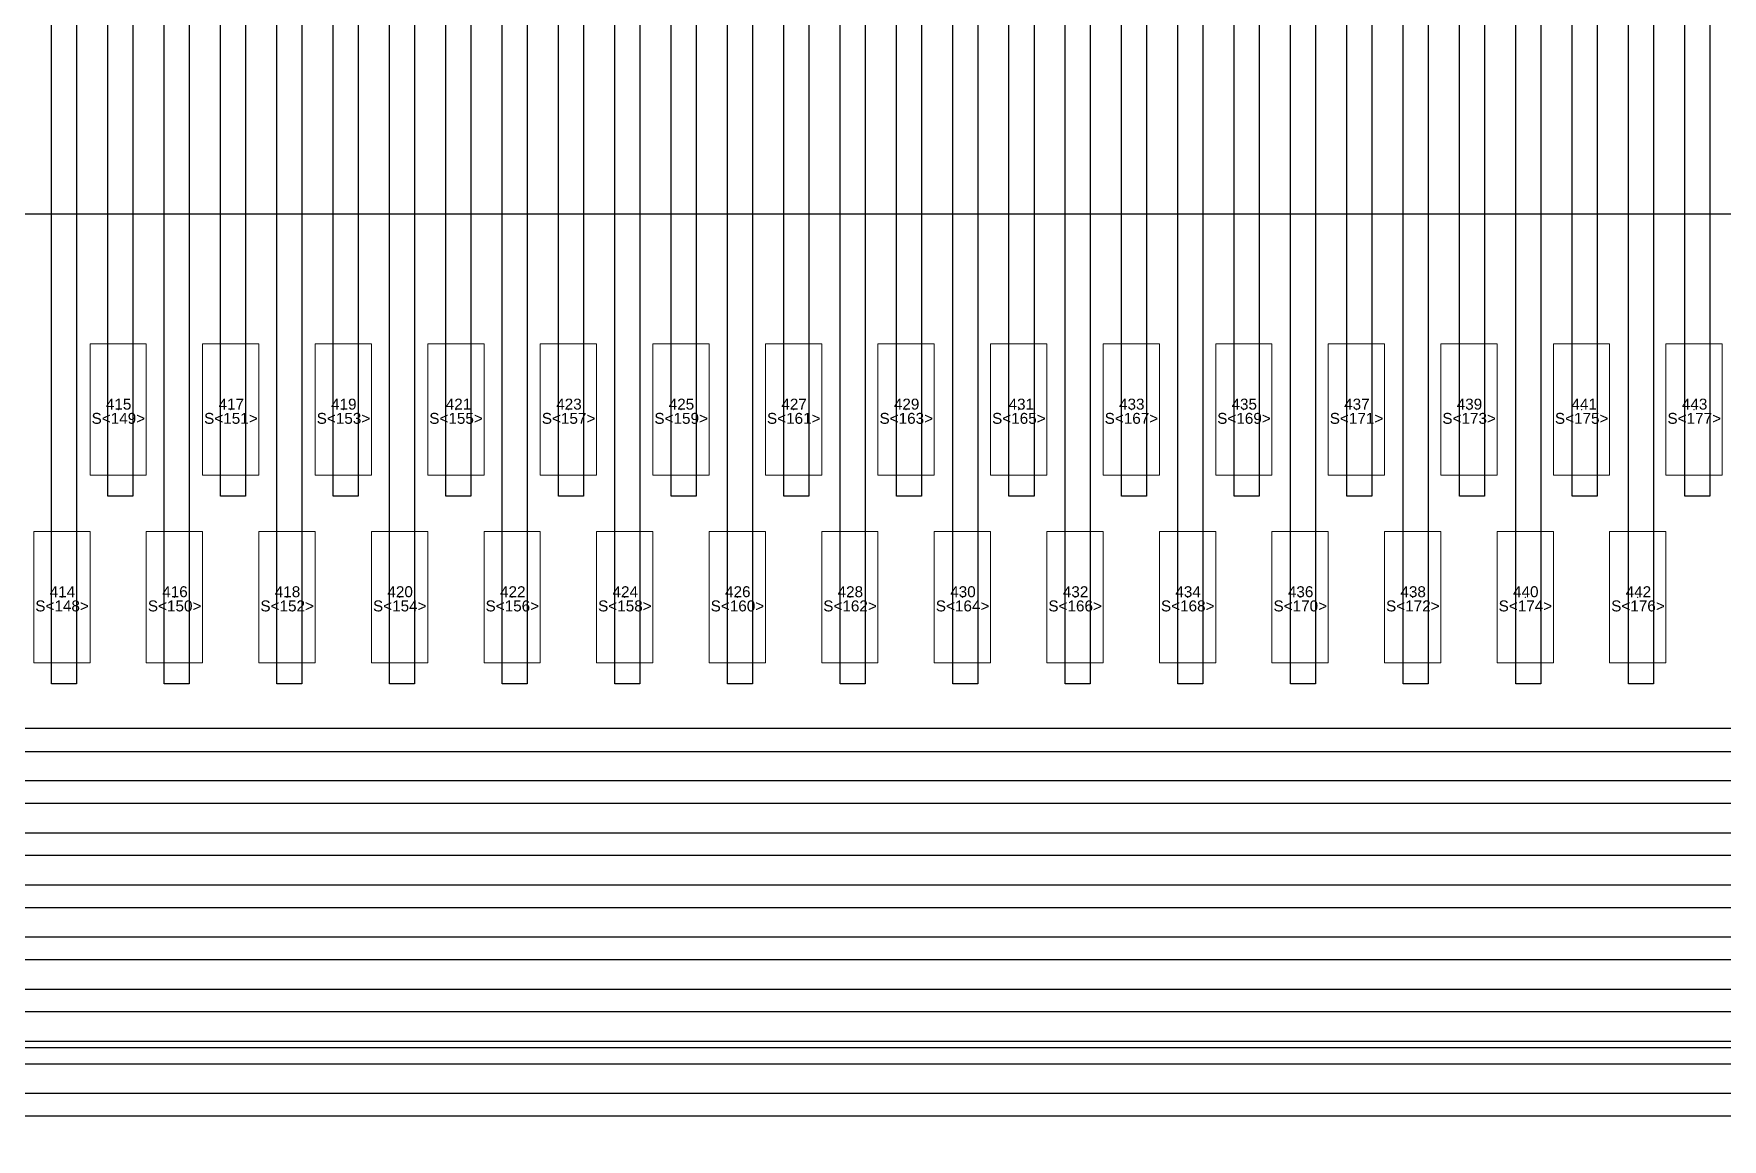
# Model space of a CAD drawing. Extents: x 10 to 206, y -65 to 73.
# Drawn here: x 63.867 to 64.677, y 33.532 to 34.063 of the extents above; entities that cross this region are included whole.
import ezdxf
from ezdxf.enums import TextEntityAlignment as Align

# ---------------------------------------------------------------- set-up
doc = ezdxf.new("R2010")
doc.units = 0
doc.header["$LTSCALE"] = 0.5
doc.layers.get('0').update_dxf_attribs({"lineweight": 13})
for name, color, linetype in [('01 Copper', 3, 'Continuous'), ('04 Chip', 20, 'Continuous'), ('08 Dimension&pin assignment', 7, 'Continuous')]:
    doc.layers.add(name, color=color, linetype=linetype)
for name, color, linetype, lineweight in [('05 Bump', 130, 'Continuous', 0), ('09 Center_line', 1, 'Continuous', 0), ('11 IL no.', 254, 'Continuous', 0), ('12 IL name', 210, 'Continuous', 0)]:
    doc.layers.add(name, color=color, linetype=linetype, lineweight=lineweight)
doc.styles.add('MBC_Arial_Font', font='arial.ttf')
doc.styles.get("Standard").update_dxf_attribs({"font": 'romans.shx', "width": 0.75, "bigfont": 'AllInOneBig.shx'})
doc.dimstyles.new('ISO-25', dxfattribs={"dimtxt": 0.5, "dimasz": 0.8, "dimexe": 0.1, "dimexo": 0.1, "dimgap": 0.1, "dimtad": 1, "dimdec": 3, "dimzin": 1, "dimdsep": 46, "dimtxsty": 'Standard', "dimcen": 0.5, "dimadec": 0, "dimazin": 0, "dimtfac": 1, "dimtdec": 3, "dimtmove": 0, "dimatfit": 3, "dimfxl": 0, "dimarcsym": 0})

# ---------------------------------------------------------------- blocks, each defined once
blk = doc.blocks.new('*U486')
at = {"color": 0}
blk.add_lwpolyline([(-0.0135, -0.0315), (0.0135, -0.0315), (0.0135, 0.0315), (-0.0135, 0.0315)], close=True, dxfattribs=at)
at = {"color": 0, "style": 'MBC_Arial_Font', "flags": 1}
for tag, p in [('COMMENT1', (0, 0.00231)), ('COMMENT2', (0, 0.0015)), ('COMMENT3', (0, 0.00069)), ('COMMENT4', (0, -0.00012)), ('PAD_NO', (0, 0.00313)), ('COMMENT5', (0, -0.00094)), ('COMMENT6', (0, -0.00175)), ('COMMENT7', (0, -0.00256)), ('COMMENT8', (0, -0.00337)), ('COMMENT9', (0, -0.00419))]:
    blk.add_attdef(tag, text='', height=0.000625, dxfattribs=at).set_placement(p, align=Align.MIDDLE_CENTER)
blk = doc.blocks.new('*U487')
at = {"color": 0}
blk.add_lwpolyline([(-0.0135, -0.0315), (0.0135, -0.0315), (0.0135, 0.0315), (-0.0135, 0.0315)], close=True, dxfattribs=at)
at = {"color": 0, "style": 'MBC_Arial_Font', "flags": 1}
for tag, p in [('COMMENT1', (0, 0.00231)), ('COMMENT2', (0, 0.0015)), ('COMMENT3', (0, 0.00069)), ('COMMENT4', (0, -0.00012)), ('PAD_NO', (0, 0.00313)), ('COMMENT5', (0, -0.00094)), ('COMMENT6', (0, -0.00175)), ('COMMENT7', (0, -0.00256)), ('COMMENT8', (0, -0.00337)), ('COMMENT9', (0, -0.00419))]:
    blk.add_attdef(tag, text='', height=0.000625, dxfattribs=at).set_placement(p, align=Align.MIDDLE_CENTER)
blk = doc.blocks.new('*U488')
at = {"color": 0}
blk.add_lwpolyline([(-0.0135, -0.0315), (0.0135, -0.0315), (0.0135, 0.0315), (-0.0135, 0.0315)], close=True, dxfattribs=at)
at = {"color": 0, "style": 'MBC_Arial_Font', "flags": 1}
for tag, p in [('COMMENT1', (0, 0.00231)), ('COMMENT2', (0, 0.0015)), ('COMMENT3', (0, 0.00069)), ('COMMENT4', (0, -0.00012)), ('PAD_NO', (0, 0.00313)), ('COMMENT5', (0, -0.00094)), ('COMMENT6', (0, -0.00175)), ('COMMENT7', (0, -0.00256)), ('COMMENT8', (0, -0.00337)), ('COMMENT9', (0, -0.00419))]:
    blk.add_attdef(tag, text='', height=0.000625, dxfattribs=at).set_placement(p, align=Align.MIDDLE_CENTER)
blk = doc.blocks.new('*U489')
at = {"color": 0}
blk.add_lwpolyline([(-0.0135, -0.0315), (0.0135, -0.0315), (0.0135, 0.0315), (-0.0135, 0.0315)], close=True, dxfattribs=at)
at = {"color": 0, "style": 'MBC_Arial_Font', "flags": 1}
for tag, p in [('COMMENT1', (0, 0.00231)), ('COMMENT2', (0, 0.0015)), ('COMMENT3', (0, 0.00069)), ('COMMENT4', (0, -0.00012)), ('PAD_NO', (0, 0.00313)), ('COMMENT5', (0, -0.00094)), ('COMMENT6', (0, -0.00175)), ('COMMENT7', (0, -0.00256)), ('COMMENT8', (0, -0.00337)), ('COMMENT9', (0, -0.00419))]:
    blk.add_attdef(tag, text='', height=0.000625, dxfattribs=at).set_placement(p, align=Align.MIDDLE_CENTER)
blk = doc.blocks.new('*U490')
at = {"color": 0}
blk.add_lwpolyline([(-0.0135, -0.0315), (0.0135, -0.0315), (0.0135, 0.0315), (-0.0135, 0.0315)], close=True, dxfattribs=at)
at = {"color": 0, "style": 'MBC_Arial_Font', "flags": 1}
for tag, p in [('COMMENT1', (0, 0.00231)), ('COMMENT2', (0, 0.0015)), ('COMMENT3', (0, 0.00069)), ('COMMENT4', (0, -0.00012)), ('PAD_NO', (0, 0.00313)), ('COMMENT5', (0, -0.00094)), ('COMMENT6', (0, -0.00175)), ('COMMENT7', (0, -0.00256)), ('COMMENT8', (0, -0.00337)), ('COMMENT9', (0, -0.00419))]:
    blk.add_attdef(tag, text='', height=0.000625, dxfattribs=at).set_placement(p, align=Align.MIDDLE_CENTER)
blk = doc.blocks.new('*U491')
at = {"color": 0}
blk.add_lwpolyline([(-0.0135, -0.0315), (0.0135, -0.0315), (0.0135, 0.0315), (-0.0135, 0.0315)], close=True, dxfattribs=at)
at = {"color": 0, "style": 'MBC_Arial_Font', "flags": 1}
for tag, p in [('COMMENT1', (0, 0.00231)), ('COMMENT2', (0, 0.0015)), ('COMMENT3', (0, 0.00069)), ('COMMENT4', (0, -0.00012)), ('PAD_NO', (0, 0.00313)), ('COMMENT5', (0, -0.00094)), ('COMMENT6', (0, -0.00175)), ('COMMENT7', (0, -0.00256)), ('COMMENT8', (0, -0.00337)), ('COMMENT9', (0, -0.00419))]:
    blk.add_attdef(tag, text='', height=0.000625, dxfattribs=at).set_placement(p, align=Align.MIDDLE_CENTER)
blk = doc.blocks.new('*U492')
at = {"color": 0}
blk.add_lwpolyline([(-0.0135, -0.0315), (0.0135, -0.0315), (0.0135, 0.0315), (-0.0135, 0.0315)], close=True, dxfattribs=at)
at = {"color": 0, "style": 'MBC_Arial_Font', "flags": 1}
for tag, p in [('COMMENT1', (0, 0.00231)), ('COMMENT2', (0, 0.0015)), ('COMMENT3', (0, 0.00069)), ('COMMENT4', (0, -0.00012)), ('PAD_NO', (0, 0.00313)), ('COMMENT5', (0, -0.00094)), ('COMMENT6', (0, -0.00175)), ('COMMENT7', (0, -0.00256)), ('COMMENT8', (0, -0.00337)), ('COMMENT9', (0, -0.00419))]:
    blk.add_attdef(tag, text='', height=0.000625, dxfattribs=at).set_placement(p, align=Align.MIDDLE_CENTER)
blk = doc.blocks.new('*U493')
at = {"color": 0}
blk.add_lwpolyline([(-0.0135, -0.0315), (0.0135, -0.0315), (0.0135, 0.0315), (-0.0135, 0.0315)], close=True, dxfattribs=at)
at = {"color": 0, "style": 'MBC_Arial_Font', "flags": 1}
for tag, p in [('COMMENT1', (0, 0.00231)), ('COMMENT2', (0, 0.0015)), ('COMMENT3', (0, 0.00069)), ('COMMENT4', (0, -0.00012)), ('PAD_NO', (0, 0.00313)), ('COMMENT5', (0, -0.00094)), ('COMMENT6', (0, -0.00175)), ('COMMENT7', (0, -0.00256)), ('COMMENT8', (0, -0.00337)), ('COMMENT9', (0, -0.00419))]:
    blk.add_attdef(tag, text='', height=0.000625, dxfattribs=at).set_placement(p, align=Align.MIDDLE_CENTER)
blk = doc.blocks.new('*U494')
at = {"color": 0}
blk.add_lwpolyline([(-0.0135, -0.0315), (0.0135, -0.0315), (0.0135, 0.0315), (-0.0135, 0.0315)], close=True, dxfattribs=at)
at = {"color": 0, "style": 'MBC_Arial_Font', "flags": 1}
for tag, p in [('COMMENT1', (0, 0.00231)), ('COMMENT2', (0, 0.0015)), ('COMMENT3', (0, 0.00069)), ('COMMENT4', (0, -0.00012)), ('PAD_NO', (0, 0.00313)), ('COMMENT5', (0, -0.00094)), ('COMMENT6', (0, -0.00175)), ('COMMENT7', (0, -0.00256)), ('COMMENT8', (0, -0.00337)), ('COMMENT9', (0, -0.00419))]:
    blk.add_attdef(tag, text='', height=0.000625, dxfattribs=at).set_placement(p, align=Align.MIDDLE_CENTER)
blk = doc.blocks.new('*U495')
at = {"color": 0}
blk.add_lwpolyline([(-0.0135, -0.0315), (0.0135, -0.0315), (0.0135, 0.0315), (-0.0135, 0.0315)], close=True, dxfattribs=at)
at = {"color": 0, "style": 'MBC_Arial_Font', "flags": 1}
for tag, p in [('COMMENT1', (0, 0.00231)), ('COMMENT2', (0, 0.0015)), ('COMMENT3', (0, 0.00069)), ('COMMENT4', (0, -0.00012)), ('PAD_NO', (0, 0.00313)), ('COMMENT5', (0, -0.00094)), ('COMMENT6', (0, -0.00175)), ('COMMENT7', (0, -0.00256)), ('COMMENT8', (0, -0.00337)), ('COMMENT9', (0, -0.00419))]:
    blk.add_attdef(tag, text='', height=0.000625, dxfattribs=at).set_placement(p, align=Align.MIDDLE_CENTER)
blk = doc.blocks.new('*U496')
at = {"color": 0}
blk.add_lwpolyline([(-0.0135, -0.0315), (0.0135, -0.0315), (0.0135, 0.0315), (-0.0135, 0.0315)], close=True, dxfattribs=at)
at = {"color": 0, "style": 'MBC_Arial_Font', "flags": 1}
for tag, p in [('COMMENT1', (0, 0.00231)), ('COMMENT2', (0, 0.0015)), ('COMMENT3', (0, 0.00069)), ('COMMENT4', (0, -0.00012)), ('PAD_NO', (0, 0.00313)), ('COMMENT5', (0, -0.00094)), ('COMMENT6', (0, -0.00175)), ('COMMENT7', (0, -0.00256)), ('COMMENT8', (0, -0.00337)), ('COMMENT9', (0, -0.00419))]:
    blk.add_attdef(tag, text='', height=0.000625, dxfattribs=at).set_placement(p, align=Align.MIDDLE_CENTER)
blk = doc.blocks.new('*U497')
at = {"color": 0}
blk.add_lwpolyline([(-0.0135, -0.0315), (0.0135, -0.0315), (0.0135, 0.0315), (-0.0135, 0.0315)], close=True, dxfattribs=at)
at = {"color": 0, "style": 'MBC_Arial_Font', "flags": 1}
for tag, p in [('COMMENT1', (0, 0.00231)), ('COMMENT2', (0, 0.0015)), ('COMMENT3', (0, 0.00069)), ('COMMENT4', (0, -0.00012)), ('PAD_NO', (0, 0.00313)), ('COMMENT5', (0, -0.00094)), ('COMMENT6', (0, -0.00175)), ('COMMENT7', (0, -0.00256)), ('COMMENT8', (0, -0.00337)), ('COMMENT9', (0, -0.00419))]:
    blk.add_attdef(tag, text='', height=0.000625, dxfattribs=at).set_placement(p, align=Align.MIDDLE_CENTER)
blk = doc.blocks.new('*U498')
at = {"color": 0}
blk.add_lwpolyline([(-0.0135, -0.0315), (0.0135, -0.0315), (0.0135, 0.0315), (-0.0135, 0.0315)], close=True, dxfattribs=at)
at = {"color": 0, "style": 'MBC_Arial_Font', "flags": 1}
for tag, p in [('COMMENT1', (0, 0.00231)), ('COMMENT2', (0, 0.0015)), ('COMMENT3', (0, 0.00069)), ('COMMENT4', (0, -0.00012)), ('PAD_NO', (0, 0.00313)), ('COMMENT5', (0, -0.00094)), ('COMMENT6', (0, -0.00175)), ('COMMENT7', (0, -0.00256)), ('COMMENT8', (0, -0.00337)), ('COMMENT9', (0, -0.00419))]:
    blk.add_attdef(tag, text='', height=0.000625, dxfattribs=at).set_placement(p, align=Align.MIDDLE_CENTER)
blk = doc.blocks.new('*U499')
at = {"color": 0}
blk.add_lwpolyline([(-0.0135, -0.0315), (0.0135, -0.0315), (0.0135, 0.0315), (-0.0135, 0.0315)], close=True, dxfattribs=at)
at = {"color": 0, "style": 'MBC_Arial_Font', "flags": 1}
for tag, p in [('COMMENT1', (0, 0.00231)), ('COMMENT2', (0, 0.0015)), ('COMMENT3', (0, 0.00069)), ('COMMENT4', (0, -0.00012)), ('PAD_NO', (0, 0.00313)), ('COMMENT5', (0, -0.00094)), ('COMMENT6', (0, -0.00175)), ('COMMENT7', (0, -0.00256)), ('COMMENT8', (0, -0.00337)), ('COMMENT9', (0, -0.00419))]:
    blk.add_attdef(tag, text='', height=0.000625, dxfattribs=at).set_placement(p, align=Align.MIDDLE_CENTER)
blk = doc.blocks.new('*U500')
at = {"color": 0}
blk.add_lwpolyline([(-0.0135, -0.0315), (0.0135, -0.0315), (0.0135, 0.0315), (-0.0135, 0.0315)], close=True, dxfattribs=at)
at = {"color": 0, "style": 'MBC_Arial_Font', "flags": 1}
for tag, p in [('COMMENT1', (0, 0.00231)), ('COMMENT2', (0, 0.0015)), ('COMMENT3', (0, 0.00069)), ('COMMENT4', (0, -0.00012)), ('PAD_NO', (0, 0.00313)), ('COMMENT5', (0, -0.00094)), ('COMMENT6', (0, -0.00175)), ('COMMENT7', (0, -0.00256)), ('COMMENT8', (0, -0.00337)), ('COMMENT9', (0, -0.00419))]:
    blk.add_attdef(tag, text='', height=0.000625, dxfattribs=at).set_placement(p, align=Align.MIDDLE_CENTER)
blk = doc.blocks.new('*U501')
at = {"color": 0}
blk.add_lwpolyline([(-0.0135, -0.0315), (0.0135, -0.0315), (0.0135, 0.0315), (-0.0135, 0.0315)], close=True, dxfattribs=at)
at = {"color": 0, "style": 'MBC_Arial_Font', "flags": 1}
for tag, p in [('COMMENT1', (0, 0.00231)), ('COMMENT2', (0, 0.0015)), ('COMMENT3', (0, 0.00069)), ('COMMENT4', (0, -0.00012)), ('PAD_NO', (0, 0.00313)), ('COMMENT5', (0, -0.00094)), ('COMMENT6', (0, -0.00175)), ('COMMENT7', (0, -0.00256)), ('COMMENT8', (0, -0.00337)), ('COMMENT9', (0, -0.00419))]:
    blk.add_attdef(tag, text='', height=0.000625, dxfattribs=at).set_placement(p, align=Align.MIDDLE_CENTER)
blk = doc.blocks.new('*U502')
at = {"color": 0}
blk.add_lwpolyline([(-0.0135, -0.0315), (0.0135, -0.0315), (0.0135, 0.0315), (-0.0135, 0.0315)], close=True, dxfattribs=at)
at = {"color": 0, "style": 'MBC_Arial_Font', "flags": 1}
for tag, p in [('COMMENT1', (0, 0.00231)), ('COMMENT2', (0, 0.0015)), ('COMMENT3', (0, 0.00069)), ('COMMENT4', (0, -0.00012)), ('PAD_NO', (0, 0.00313)), ('COMMENT5', (0, -0.00094)), ('COMMENT6', (0, -0.00175)), ('COMMENT7', (0, -0.00256)), ('COMMENT8', (0, -0.00337)), ('COMMENT9', (0, -0.00419))]:
    blk.add_attdef(tag, text='', height=0.000625, dxfattribs=at).set_placement(p, align=Align.MIDDLE_CENTER)
blk = doc.blocks.new('*U503')
at = {"color": 0}
blk.add_lwpolyline([(-0.0135, -0.0315), (0.0135, -0.0315), (0.0135, 0.0315), (-0.0135, 0.0315)], close=True, dxfattribs=at)
at = {"color": 0, "style": 'MBC_Arial_Font', "flags": 1}
for tag, p in [('COMMENT1', (0, 0.00231)), ('COMMENT2', (0, 0.0015)), ('COMMENT3', (0, 0.00069)), ('COMMENT4', (0, -0.00012)), ('PAD_NO', (0, 0.00313)), ('COMMENT5', (0, -0.00094)), ('COMMENT6', (0, -0.00175)), ('COMMENT7', (0, -0.00256)), ('COMMENT8', (0, -0.00337)), ('COMMENT9', (0, -0.00419))]:
    blk.add_attdef(tag, text='', height=0.000625, dxfattribs=at).set_placement(p, align=Align.MIDDLE_CENTER)
blk = doc.blocks.new('*U504')
at = {"color": 0}
blk.add_lwpolyline([(-0.0135, -0.0315), (0.0135, -0.0315), (0.0135, 0.0315), (-0.0135, 0.0315)], close=True, dxfattribs=at)
at = {"color": 0, "style": 'MBC_Arial_Font', "flags": 1}
for tag, p in [('COMMENT1', (0, 0.00231)), ('COMMENT2', (0, 0.0015)), ('COMMENT3', (0, 0.00069)), ('COMMENT4', (0, -0.00012)), ('PAD_NO', (0, 0.00313)), ('COMMENT5', (0, -0.00094)), ('COMMENT6', (0, -0.00175)), ('COMMENT7', (0, -0.00256)), ('COMMENT8', (0, -0.00337)), ('COMMENT9', (0, -0.00419))]:
    blk.add_attdef(tag, text='', height=0.000625, dxfattribs=at).set_placement(p, align=Align.MIDDLE_CENTER)
blk = doc.blocks.new('*U505')
at = {"color": 0}
blk.add_lwpolyline([(-0.0135, -0.0315), (0.0135, -0.0315), (0.0135, 0.0315), (-0.0135, 0.0315)], close=True, dxfattribs=at)
at = {"color": 0, "style": 'MBC_Arial_Font', "flags": 1}
for tag, p in [('COMMENT1', (0, 0.00231)), ('COMMENT2', (0, 0.0015)), ('COMMENT3', (0, 0.00069)), ('COMMENT4', (0, -0.00012)), ('PAD_NO', (0, 0.00313)), ('COMMENT5', (0, -0.00094)), ('COMMENT6', (0, -0.00175)), ('COMMENT7', (0, -0.00256)), ('COMMENT8', (0, -0.00337)), ('COMMENT9', (0, -0.00419))]:
    blk.add_attdef(tag, text='', height=0.000625, dxfattribs=at).set_placement(p, align=Align.MIDDLE_CENTER)
blk = doc.blocks.new('*U506')
at = {"color": 0}
blk.add_lwpolyline([(-0.0135, -0.0315), (0.0135, -0.0315), (0.0135, 0.0315), (-0.0135, 0.0315)], close=True, dxfattribs=at)
at = {"color": 0, "style": 'MBC_Arial_Font', "flags": 1}
for tag, p in [('COMMENT1', (0, 0.00231)), ('COMMENT2', (0, 0.0015)), ('COMMENT3', (0, 0.00069)), ('COMMENT4', (0, -0.00012)), ('PAD_NO', (0, 0.00313)), ('COMMENT5', (0, -0.00094)), ('COMMENT6', (0, -0.00175)), ('COMMENT7', (0, -0.00256)), ('COMMENT8', (0, -0.00337)), ('COMMENT9', (0, -0.00419))]:
    blk.add_attdef(tag, text='', height=0.000625, dxfattribs=at).set_placement(p, align=Align.MIDDLE_CENTER)
blk = doc.blocks.new('*U507')
at = {"color": 0}
blk.add_lwpolyline([(-0.0135, -0.0315), (0.0135, -0.0315), (0.0135, 0.0315), (-0.0135, 0.0315)], close=True, dxfattribs=at)
at = {"color": 0, "style": 'MBC_Arial_Font', "flags": 1}
for tag, p in [('COMMENT1', (0, 0.00231)), ('COMMENT2', (0, 0.0015)), ('COMMENT3', (0, 0.00069)), ('COMMENT4', (0, -0.00012)), ('PAD_NO', (0, 0.00313)), ('COMMENT5', (0, -0.00094)), ('COMMENT6', (0, -0.00175)), ('COMMENT7', (0, -0.00256)), ('COMMENT8', (0, -0.00337)), ('COMMENT9', (0, -0.00419))]:
    blk.add_attdef(tag, text='', height=0.000625, dxfattribs=at).set_placement(p, align=Align.MIDDLE_CENTER)
blk = doc.blocks.new('*U508')
at = {"color": 0}
blk.add_lwpolyline([(-0.0135, -0.0315), (0.0135, -0.0315), (0.0135, 0.0315), (-0.0135, 0.0315)], close=True, dxfattribs=at)
at = {"color": 0, "style": 'MBC_Arial_Font', "flags": 1}
for tag, p in [('COMMENT1', (0, 0.00231)), ('COMMENT2', (0, 0.0015)), ('COMMENT3', (0, 0.00069)), ('COMMENT4', (0, -0.00012)), ('PAD_NO', (0, 0.00313)), ('COMMENT5', (0, -0.00094)), ('COMMENT6', (0, -0.00175)), ('COMMENT7', (0, -0.00256)), ('COMMENT8', (0, -0.00337)), ('COMMENT9', (0, -0.00419))]:
    blk.add_attdef(tag, text='', height=0.000625, dxfattribs=at).set_placement(p, align=Align.MIDDLE_CENTER)
blk = doc.blocks.new('*U509')
at = {"color": 0}
blk.add_lwpolyline([(-0.0135, -0.0315), (0.0135, -0.0315), (0.0135, 0.0315), (-0.0135, 0.0315)], close=True, dxfattribs=at)
at = {"color": 0, "style": 'MBC_Arial_Font', "flags": 1}
for tag, p in [('COMMENT1', (0, 0.00231)), ('COMMENT2', (0, 0.0015)), ('COMMENT3', (0, 0.00069)), ('COMMENT4', (0, -0.00012)), ('PAD_NO', (0, 0.00313)), ('COMMENT5', (0, -0.00094)), ('COMMENT6', (0, -0.00175)), ('COMMENT7', (0, -0.00256)), ('COMMENT8', (0, -0.00337)), ('COMMENT9', (0, -0.00419))]:
    blk.add_attdef(tag, text='', height=0.000625, dxfattribs=at).set_placement(p, align=Align.MIDDLE_CENTER)
blk = doc.blocks.new('*U510')
at = {"color": 0}
blk.add_lwpolyline([(-0.0135, -0.0315), (0.0135, -0.0315), (0.0135, 0.0315), (-0.0135, 0.0315)], close=True, dxfattribs=at)
at = {"color": 0, "style": 'MBC_Arial_Font', "flags": 1}
for tag, p in [('COMMENT1', (0, 0.00231)), ('COMMENT2', (0, 0.0015)), ('COMMENT3', (0, 0.00069)), ('COMMENT4', (0, -0.00012)), ('PAD_NO', (0, 0.00313)), ('COMMENT5', (0, -0.00094)), ('COMMENT6', (0, -0.00175)), ('COMMENT7', (0, -0.00256)), ('COMMENT8', (0, -0.00337)), ('COMMENT9', (0, -0.00419))]:
    blk.add_attdef(tag, text='', height=0.000625, dxfattribs=at).set_placement(p, align=Align.MIDDLE_CENTER)
blk = doc.blocks.new('*U511')
at = {"color": 0}
blk.add_lwpolyline([(-0.0135, -0.0315), (0.0135, -0.0315), (0.0135, 0.0315), (-0.0135, 0.0315)], close=True, dxfattribs=at)
at = {"color": 0, "style": 'MBC_Arial_Font', "flags": 1}
for tag, p in [('COMMENT1', (0, 0.00231)), ('COMMENT2', (0, 0.0015)), ('COMMENT3', (0, 0.00069)), ('COMMENT4', (0, -0.00012)), ('PAD_NO', (0, 0.00313)), ('COMMENT5', (0, -0.00094)), ('COMMENT6', (0, -0.00175)), ('COMMENT7', (0, -0.00256)), ('COMMENT8', (0, -0.00337)), ('COMMENT9', (0, -0.00419))]:
    blk.add_attdef(tag, text='', height=0.000625, dxfattribs=at).set_placement(p, align=Align.MIDDLE_CENTER)
blk = doc.blocks.new('*U512')
at = {"color": 0}
blk.add_lwpolyline([(-0.0135, -0.0315), (0.0135, -0.0315), (0.0135, 0.0315), (-0.0135, 0.0315)], close=True, dxfattribs=at)
at = {"color": 0, "style": 'MBC_Arial_Font', "flags": 1}
for tag, p in [('COMMENT1', (0, 0.00231)), ('COMMENT2', (0, 0.0015)), ('COMMENT3', (0, 0.00069)), ('COMMENT4', (0, -0.00012)), ('PAD_NO', (0, 0.00313)), ('COMMENT5', (0, -0.00094)), ('COMMENT6', (0, -0.00175)), ('COMMENT7', (0, -0.00256)), ('COMMENT8', (0, -0.00337)), ('COMMENT9', (0, -0.00419))]:
    blk.add_attdef(tag, text='', height=0.000625, dxfattribs=at).set_placement(p, align=Align.MIDDLE_CENTER)
blk = doc.blocks.new('*U513')
at = {"color": 0}
blk.add_lwpolyline([(-0.0135, -0.0315), (0.0135, -0.0315), (0.0135, 0.0315), (-0.0135, 0.0315)], close=True, dxfattribs=at)
at = {"color": 0, "style": 'MBC_Arial_Font', "flags": 1}
for tag, p in [('COMMENT1', (0, 0.00231)), ('COMMENT2', (0, 0.0015)), ('COMMENT3', (0, 0.00069)), ('COMMENT4', (0, -0.00012)), ('PAD_NO', (0, 0.00313)), ('COMMENT5', (0, -0.00094)), ('COMMENT6', (0, -0.00175)), ('COMMENT7', (0, -0.00256)), ('COMMENT8', (0, -0.00337)), ('COMMENT9', (0, -0.00419))]:
    blk.add_attdef(tag, text='', height=0.000625, dxfattribs=at).set_placement(p, align=Align.MIDDLE_CENTER)
blk = doc.blocks.new('*U514')
at = {"color": 0}
blk.add_lwpolyline([(-0.0135, -0.0315), (0.0135, -0.0315), (0.0135, 0.0315), (-0.0135, 0.0315)], close=True, dxfattribs=at)
at = {"color": 0, "style": 'MBC_Arial_Font', "flags": 1}
for tag, p in [('COMMENT1', (0, 0.00231)), ('COMMENT2', (0, 0.0015)), ('COMMENT3', (0, 0.00069)), ('COMMENT4', (0, -0.00012)), ('PAD_NO', (0, 0.00313)), ('COMMENT5', (0, -0.00094)), ('COMMENT6', (0, -0.00175)), ('COMMENT7', (0, -0.00256)), ('COMMENT8', (0, -0.00337)), ('COMMENT9', (0, -0.00419))]:
    blk.add_attdef(tag, text='', height=0.000625, dxfattribs=at).set_placement(p, align=Align.MIDDLE_CENTER)
blk = doc.blocks.new('*U515')
at = {"color": 0}
blk.add_lwpolyline([(-0.0135, -0.0315), (0.0135, -0.0315), (0.0135, 0.0315), (-0.0135, 0.0315)], close=True, dxfattribs=at)
at = {"color": 0, "style": 'MBC_Arial_Font', "flags": 1}
for tag, p in [('COMMENT1', (0, 0.00231)), ('COMMENT2', (0, 0.0015)), ('COMMENT3', (0, 0.00069)), ('COMMENT4', (0, -0.00012)), ('PAD_NO', (0, 0.00313)), ('COMMENT5', (0, -0.00094)), ('COMMENT6', (0, -0.00175)), ('COMMENT7', (0, -0.00256)), ('COMMENT8', (0, -0.00337)), ('COMMENT9', (0, -0.00419))]:
    blk.add_attdef(tag, text='', height=0.000625, dxfattribs=at).set_placement(p, align=Align.MIDDLE_CENTER)
blk = doc.blocks.new('*D632')
at = {"layer": '08 Dimension&pin assignment', "color": 0, "lineweight": -2, "transparency": 16777216}
for p, q in [((86.59476, 34.37643), (86.59476, 45.03289)), ((57.85726, 33.57643), (86.69476, 33.57643)), ((79.69476, 33.57643), (86.69476, 33.57643)), ((86.59476, 32.77643), (86.59476, 31.97643))]:
    blk.add_line(p, q, dxfattribs=at)
at = {"layer": '08 Dimension&pin assignment', "color": 0, "transparency": 16777216}
for points in [[(86.46142, 34.37643), (86.72809, 34.37643), (86.59476, 33.57643)], [(86.46142, 32.77643), (86.72809, 32.77643), (86.59476, 33.57643)]]:
    blk.add_solid(points, dxfattribs=at)
at = {"layer": '08 Dimension&pin assignment', "color": 0, "transparency": 16777216, "insert": (86.1138, 41.08468), "char_height": 0.5, "attachment_point": 5, "rotation": 90}
blk.add_mtext('0%%P1(%%C5mm Tape NG Hole)', dxfattribs=at)
blk = doc.blocks.new('*D692')
at = {"layer": '08 Dimension&pin assignment', "color": 0, "lineweight": -2, "transparency": 16777216}
for p, q in [((57.14528, 33.94093), (57.14528, 43.86537)), ((67.06923, 33.94093), (67.06923, 43.86537)), ((57.94528, 43.76537), (66.26923, 43.76537)), ((67.06923, 43.76537), (78.71209, 43.76537))]:
    blk.add_line(p, q, dxfattribs=at)
at = {"layer": '08 Dimension&pin assignment', "color": 0, "transparency": 16777216}
for points in [[(57.94528, 43.8987), (57.94528, 43.63203), (57.14528, 43.76537)], [(66.26923, 43.63203), (66.26923, 43.8987), (67.06923, 43.76537)]]:
    blk.add_solid(points, dxfattribs=at)
at = {"layer": 'Defpoints', "color": 0, "transparency": 16777216}
for p in [(67.06923, 43.76537), (57.14528, 33.84093), (67.06923, 33.84093)]:
    blk.add_point(p, dxfattribs=at)
at = {"layer": '08 Dimension&pin assignment', "color": 0, "transparency": 16777216, "insert": (73.29066, 44.24632), "char_height": 0.5, "attachment_point": 5}
blk.add_mtext('{\\Fromans,chineset|c0;\\C2;9.9\\Fromans.shx,chineset.shx|c0;18*1.0006=9.9239508%%P0.005(I/L)}', dxfattribs=at)

msp = doc.modelspace()

# ---------------------------------------------------------------- linework, layer by layer
at = {"layer": '01 Copper'}
for points in [[(66.90763764, 33.56842951), (62.23282964, 33.56842951, -0.414213562), (62.22282964, 33.57842951), (62.22282964, 34.37642951), (62.21882964, 34.42642951), (62.21882964, 35.02631381, 0.147476825), (62.20216298, 35.08159089), (62.13292941, 35.18596442, -0.147476825), (62.11626274, 35.2412415), (62.11626274, 35.92858637, -0.09081932), (62.12275374, 35.9640274, 0.09081932), (62.12924474, 35.99946844), (62.12924474, 38.57693204)], [(62.14524474, 38.57693204), (62.14524474, 35.98244297, 0.056178979), (62.14775374, 35.96018303, -0.056178979), (62.15026274, 35.93792309), (62.15026274, 35.23521127, 0.147476825), (62.16692941, 35.17993419), (62.22216298, 35.09666645, -0.147476825), (62.23882964, 35.04138937), (62.23882964, 34.42642951), (62.23482964, 34.37642951), (62.23482964, 33.58942951, 0.414213562), (62.24482964, 33.57942951), (66.89563764, 33.57942951, 0.414213562)], [(66.84459984, 33.59342951), (62.27335394, 33.59342951, -0.414213562), (62.26335394, 33.60342951), (62.26335394, 34.37642951), (62.25935394, 34.42642951), (62.25935394, 35.04662919, 0.147476825), (62.24268728, 35.10190627), (62.18692941, 35.18596442, -0.147476825), (62.17026274, 35.2412415), (62.17026274, 35.93895153, 0.083609018), (62.16474774, 35.97170187, -0.083609018), (62.15923274, 36.00445221), (62.15923274, 38.57693204)], [(62.17523274, 38.57693204), (62.17523274, 36.02098802, 0.197957668), (62.18974774, 35.98576282, -0.197957668), (62.20426274, 35.95053762), (62.20426274, 35.23521127, 0.147476825), (62.22092941, 35.17993419), (62.26268728, 35.11698184, -0.147476825), (62.27935394, 35.06170476), (62.27935394, 34.42642951), (62.27535394, 34.37642951), (62.27535394, 33.61442951, 0.414213562), (62.28535394, 33.60442951), (66.83259984, 33.60442951, 0.414213562)], [(66.75004314, 33.61842951), (62.39492684, 33.61842951, -0.414213562), (62.38492684, 33.62842951), (62.38492684, 34.37642951), (62.38092684, 34.42642951), (62.38092684, 34.94475921, 0.147476825), (62.36426018, 35.00003629), (62.24092941, 35.18596442, -0.147476825), (62.22426274, 35.2412415), (62.22426274, 35.95774095, -0.182417898), (62.23672974, 35.99077539, 0.182417898), (62.24919674, 36.02380983), (62.24919674, 38.57693204)], [(62.29518474, 38.57693204), (62.29518474, 36.0368157, -0.188355168), (62.28194945, 36.00292829), (62.27149804, 35.99158947, 0.188355168), (62.25826274, 35.95770207), (62.25826274, 35.23521127, 0.147476825), (62.27492941, 35.17993419), (62.38426018, 35.01511186, -0.147476825), (62.40092684, 34.95983478), (62.40092684, 34.42642951), (62.39692684, 34.37642951), (62.39692684, 33.63942951, 0.414213562), (62.40692684, 33.62942951), (66.70652424, 33.62942951, 0.414213562)], [(66.68700534, 33.64342951), (62.43545114, 33.64342951, -0.414213562), (62.42545114, 33.65342951), (62.42545114, 34.37642951), (62.42145114, 34.42642951), (62.42145114, 34.96507459, 0.147476825), (62.40478448, 35.02035167), (62.29492941, 35.18596442, -0.147476825), (62.27826274, 35.2412415), (62.27826274, 35.94989073, -0.188355168), (62.29149804, 35.98377814), (62.32592545, 36.0211287, 0.188355168), (62.33916074, 36.05501611), (62.33916074, 38.57693204)], [(62.38514874, 38.57693204), (62.38514874, 36.06802198, -0.188355168), (62.37191345, 36.03413457), (62.32549804, 35.98377814, 0.188355168), (62.31226274, 35.94989073), (62.31226274, 35.23521127, 0.147476825), (62.32892941, 35.17993419), (62.42478448, 35.03542724, -0.147476825), (62.44145114, 34.98015016), (62.44145114, 34.42642951), (62.43745114, 34.37642951), (62.43745114, 33.66442951, 0.414213562), (62.44745114, 33.65442951), (66.64348644, 33.65442951, 0.414213562)], [(66.62396754, 33.66842951), (62.47597544, 33.66842951, -0.414213562), (62.46597544, 33.67842951), (62.46597544, 34.37642951), (62.46197544, 34.42642951), (62.46197544, 34.98538997, 0.147476825), (62.44530878, 35.04066705), (62.34892941, 35.18596442, -0.147476825), (62.33226274, 35.2412415), (62.33226274, 35.9420794, -0.188355168), (62.34549804, 35.9759668), (62.44587745, 36.08486919, 0.188355168), (62.45911274, 36.1187566), (62.45911274, 38.57693204)], [(62.47511274, 38.57693204), (62.47511274, 36.09922826, -0.188355168), (62.46187745, 36.06534085), (62.37949804, 35.9759668, 0.188355168), (62.36626274, 35.9420794), (62.36626274, 35.23521127, 0.147476825), (62.38292941, 35.17993419), (62.46530878, 35.05574262, -0.147476825), (62.48197544, 35.00046554), (62.48197544, 34.42642951), (62.47797544, 34.37642951), (62.47797544, 33.68942951, 0.414213562), (62.48797544, 33.67942951), (66.58044864, 33.67942951, 0.414213562)], [(66.52941084, 33.69342951), (63.04781834, 33.69342951, -0.414213562), (63.03781834, 33.70342951), (63.03781834, 34.89550639, 0.13593296), (63.02356764, 34.94695596), (62.82315945, 35.2809696, -0.13593296), (62.80890874, 35.33241918), (62.80890874, 36.10817628, 0.198912367), (62.79426408, 36.14353162), (62.7436494, 36.19414629, -0.198912367), (62.72900474, 36.22950163), (62.72900474, 38.57693204)], [(62.77499274, 38.57693204), (62.77499274, 36.24008217, 0.198912367), (62.7896374, 36.20472684), (62.83426408, 36.16010016, -0.198912367), (62.84890874, 36.12474482), (62.84890874, 35.34349854, 0.13593296), (62.86315945, 35.29204896), (63.03556764, 35.00470199, -0.13593296), (63.04981834, 34.95325241), (63.04981834, 33.71442951, 0.414213562), (63.05981834, 33.70442951), (66.51741084, 33.70442951, 0.414213562)], [(62.84895674, 38.57693204), (62.84895674, 36.22753953, 0.198912367), (62.8636014, 36.19218419), (62.87426408, 36.18152151, -0.198912367), (62.88890874, 36.14616617), (62.88890874, 35.3545779, 0.13593296), (62.90315945, 35.30312832), (63.05058384, 35.05742101, -0.13593296), (63.06483454, 35.00597144), (63.06483454, 33.72842951, 0.414213562), (63.07483454, 33.71842951), (66.49789194, 33.71842951, 0.414213562)], [(66.45437304, 33.72942951), (63.08683454, 33.72942951, -0.414213562), (63.07683454, 33.73942951), (63.07683454, 35.06371746, 0.13593296), (63.06258384, 35.11516704), (62.94315945, 35.31420768, -0.13593296), (62.92890874, 35.36565726), (62.92890874, 36.16273472, 0.198912367), (62.91426408, 36.19809006), (62.9095894, 36.20276473, -0.198912367), (62.89494474, 36.23812007), (62.89494474, 38.57693204)], [(63.46471674, 38.57693204), (63.46471674, 35.45030019, 0.13593296), (63.47896745, 35.39885062), (63.87306984, 34.74201331, -0.13593296), (63.88732054, 34.69056373), (63.88732054, 33.75092951), (63.87532054, 33.75092951), (63.87532054, 34.68140897, 0.13593296), (63.86106984, 34.73285855), (63.46296745, 35.39636252, -0.13593296), (63.44871674, 35.4478121), (63.44871674, 38.57693204)], [(63.49470474, 38.57693204), (63.49470474, 35.45474241, 0.13593296), (63.50895545, 35.40329283), (63.90008604, 34.75140852, -0.13593296), (63.91433674, 34.69995895), (63.91433674, 33.84092951), (63.90233674, 33.84092951), (63.90233674, 34.69080419, 0.13593296), (63.88808604, 34.74225376), (63.49295545, 35.40080474, -0.13593296), (63.47870474, 35.45225432), (63.47870474, 38.57693204)], [(63.52469274, 38.57693204), (63.52469274, 35.45918463, 0.13593296), (63.53894345, 35.40773505), (63.92710224, 34.76080374, -0.13593296), (63.94135294, 34.70935417), (63.94135294, 33.75092951), (63.92935294, 33.75092951), (63.92935294, 34.70019941, 0.13593296), (63.91510224, 34.75164898), (63.52294345, 35.40524696, -0.13593296), (63.50869274, 35.45669653), (63.50869274, 38.57693204)], [(63.55468074, 38.57693204), (63.55468074, 35.46362684, 0.13593296), (63.56893145, 35.41217727), (63.95411844, 34.77019896, -0.13593296), (63.96836914, 34.71874938), (63.96836914, 33.84092951), (63.95636914, 33.84092951), (63.95636914, 34.70959462, 0.13593296), (63.94211844, 34.7610442), (63.55293145, 35.40968918, -0.13593296), (63.53868074, 35.46113875), (63.53868074, 38.57693204)], [(63.58466874, 38.57693204), (63.58466874, 35.46806906, 0.13593296), (63.59891945, 35.41661949), (63.98113464, 34.77959418, -0.13593296), (63.99538534, 34.7281446), (63.99538534, 33.75092951), (63.98338534, 33.75092951), (63.98338534, 34.71898984, 0.13593296), (63.96913464, 34.77043942), (63.58291945, 35.41413139, -0.13593296), (63.56866874, 35.46558097), (63.56866874, 38.57693204)], [(63.61465674, 38.57693204), (63.61465674, 35.47251128, 0.13593296), (63.62890745, 35.4210617), (64.00815084, 34.7889894, -0.13593296), (64.02240154, 34.73753982), (64.02240154, 33.84092951), (64.01040154, 33.84092951), (64.01040154, 34.72838506, 0.13593296), (63.99615084, 34.77983464), (63.61290745, 35.41857361, -0.13593296), (63.59865674, 35.47002319), (63.59865674, 38.57693204)], [(63.64464474, 38.57693204), (63.64464474, 35.4769535, 0.13593296), (63.65889545, 35.42550392), (64.03516704, 34.79838461, -0.13593296), (64.04941774, 34.74693504), (64.04941774, 33.75092951), (64.03741774, 33.75092951), (64.03741774, 34.73778028, 0.13593296), (64.02316704, 34.78922985), (63.64289545, 35.42301583, -0.13593296), (63.62864474, 35.4744654), (63.62864474, 38.57693204)], [(63.67463274, 38.57693204), (63.67463274, 35.48139571, 0.13593296), (63.68888345, 35.42994614), (64.06218324, 34.80777983, -0.13593296), (64.07643394, 34.75633025), (64.07643394, 33.84092951), (64.06443394, 33.84092951), (64.06443394, 34.7471755, 0.13593296), (64.05018324, 34.79862507), (63.67288345, 35.42745805, -0.13593296), (63.65863274, 35.47890762), (63.65863274, 38.57693204)], [(63.70462074, 38.57693204), (63.70462074, 35.48583793, 0.13593296), (63.71887145, 35.43438836), (64.08919944, 34.81717505, -0.13593296), (64.10345014, 34.76572547), (64.10345014, 33.75092951), (64.09145014, 33.75092951), (64.09145014, 34.75657071, 0.13593296), (64.07719944, 34.80802029), (63.70287145, 35.43190026, -0.13593296), (63.68862074, 35.48334984), (63.68862074, 38.57693204)], [(63.73460874, 38.57693204), (63.73460874, 35.49028015, 0.13593296), (63.74885945, 35.43883057), (64.11621564, 34.82657027, -0.13593296), (64.13046634, 34.77512069), (64.13046634, 33.84092951), (64.11846634, 33.84092951), (64.11846634, 34.76596593, 0.13593296), (64.10421564, 34.81741551), (63.73285945, 35.43634248, -0.13593296), (63.71860874, 35.48779206), (63.71860874, 38.57693204)], [(63.76459674, 38.57693204), (63.76459674, 35.49472237, 0.13593296), (63.77884745, 35.44327279), (64.14323184, 34.83596548, -0.13593296), (64.15748254, 34.78451591), (64.15748254, 33.75092951), (64.14548254, 33.75092951), (64.14548254, 34.77536115, 0.13593296), (64.13123184, 34.82681072), (63.76284745, 35.4407847, -0.13593296), (63.74859674, 35.49223427), (63.74859674, 38.57693204)], [(63.79458474, 38.57693204), (63.79458474, 35.49916459, 0.13593296), (63.80883545, 35.44771501), (64.17024804, 34.8453607, -0.13593296), (64.18449874, 34.79391113), (64.18449874, 33.84092951), (64.17249874, 33.84092951), (64.17249874, 34.78475637, 0.13593296), (64.15824804, 34.83620594), (63.79283545, 35.44522692, -0.13593296), (63.77858474, 35.49667649), (63.77858474, 38.57693204)], [(63.82457274, 38.57693204), (63.82457274, 35.5036068, 0.13593296), (63.83882345, 35.45215723), (64.19726424, 34.85475592, -0.13593296), (64.21151494, 34.80330634), (64.21151494, 33.75092951), (64.19951494, 33.75092951), (64.19951494, 34.79415158, 0.13593296), (64.18526424, 34.84560116), (63.82282345, 35.44966913, -0.13593296), (63.80857274, 35.50111871), (63.80857274, 38.57693204)], [(63.85456074, 38.57693204), (63.85456074, 35.50804902, 0.13593296), (63.86881145, 35.45659945), (64.22428044, 34.86415114, -0.13593296), (64.23853114, 34.81270156), (64.23853114, 33.84092951), (64.22653114, 33.84092951), (64.22653114, 34.8035468, 0.13593296), (64.21228044, 34.85499638), (63.85281145, 35.45411135, -0.13593296), (63.83856074, 35.50556093), (63.83856074, 38.57693204)], [(63.88454874, 38.57693204), (63.88454874, 35.51249124, 0.13593296), (63.89879945, 35.46104166), (64.25129664, 34.87354635, -0.13593296), (64.26554734, 34.82209678), (64.26554734, 33.75092951), (64.25354734, 33.75092951), (64.25354734, 34.81294202, 0.13593296), (64.23929664, 34.86439159), (63.88279945, 35.45855357, -0.13593296), (63.86854874, 35.51000315), (63.86854874, 38.57693204)], [(63.91453674, 38.57693204), (63.91453674, 35.51693346, 0.13593296), (63.92878745, 35.46548388), (64.27831284, 34.88294157, -0.13593296), (64.29256354, 34.831492), (64.29256354, 33.84092951), (64.28056354, 33.84092951), (64.28056354, 34.82233724, 0.13593296), (64.26631284, 34.87378681), (63.91278745, 35.46299579, -0.13593296), (63.89853674, 35.51444536), (63.89853674, 38.57693204)], [(63.94452474, 38.57693204), (63.94452474, 35.52137567, 0.13593296), (63.95877545, 35.4699261), (64.30532904, 34.89233679, -0.13593296), (64.31957974, 34.84088721), (64.31957974, 33.75092951), (64.30757974, 33.75092951), (64.30757974, 34.83173245, 0.13593296), (64.29332904, 34.88318203), (63.94277545, 35.46743801, -0.13593296), (63.92852474, 35.51888758), (63.92852474, 38.57693204)], [(63.97451274, 38.57693204), (63.97451274, 35.52581789, 0.13593296), (63.98876345, 35.47436832), (64.33234524, 34.90173201, -0.13593296), (64.34659594, 34.85028243), (64.34659594, 33.84092951), (64.33459594, 33.84092951), (64.33459594, 34.84112767, 0.13593296), (64.32034524, 34.89257725), (63.97276345, 35.47188022, -0.13593296), (63.95851274, 35.5233298), (63.95851274, 38.57693204)], [(64.00450074, 38.57693204), (64.00450074, 35.53026011, 0.13593296), (64.01875145, 35.47881053), (64.35936144, 34.91112722, -0.13593296), (64.37361214, 34.85967765), (64.37361214, 33.75092951), (64.36161214, 33.75092951), (64.36161214, 34.85052289, 0.13593296), (64.34736144, 34.90197247), (64.00275145, 35.47632244, -0.13593296), (63.98850074, 35.52777202), (63.98850074, 38.57693204)], [(64.03448874, 38.57693204), (64.03448874, 35.53470233, 0.13593296), (64.04873945, 35.48325275), (64.38637764, 34.92052244, -0.13593296), (64.40062834, 34.86907287), (64.40062834, 33.84092951), (64.38862834, 33.84092951), (64.38862834, 34.85991811, 0.13593296), (64.37437764, 34.91136768), (64.03273945, 35.48076466, -0.13593296), (64.01848874, 35.53221423), (64.01848874, 38.57693204)], [(64.06447674, 38.57693204), (64.06447674, 35.53914454, 0.13593296), (64.07872745, 35.48769497), (64.41339384, 34.92991766, -0.13593296), (64.42764454, 34.87846808), (64.42764454, 33.75092951), (64.41564454, 33.75092951), (64.41564454, 34.86931333, 0.13593296), (64.40139384, 34.9207629), (64.06272745, 35.48520688, -0.13593296), (64.04847674, 35.53665645), (64.04847674, 38.57693204)], [(64.09446474, 38.57693204), (64.09446474, 35.54358676, 0.13593296), (64.10871545, 35.49213719), (64.44041004, 34.93931288, -0.13593296), (64.45466074, 34.8878633), (64.45466074, 33.84092951), (64.44266074, 33.84092951), (64.44266074, 34.87870854, 0.13593296), (64.42841004, 34.93015812), (64.09271545, 35.48964909, -0.13593296), (64.07846474, 35.54109867), (64.07846474, 38.57693204)], [(64.12445274, 38.57693204), (64.12445274, 35.54802898, 0.13593296), (64.13870345, 35.4965794), (64.46742624, 34.9487081, -0.13593296), (64.48167694, 34.89725852), (64.48167694, 33.75092951), (64.46967694, 33.75092951), (64.46967694, 34.88810376, 0.13593296), (64.45542624, 34.93955334), (64.12270345, 35.49409131, -0.13593296), (64.10845274, 35.54554089), (64.10845274, 38.57693204)], [(64.15444074, 38.57693204), (64.15444074, 35.5524712, 0.13593296), (64.16869145, 35.50102162), (64.49444244, 34.95810331, -0.13593296), (64.50869314, 34.90665374), (64.50869314, 33.84092951), (64.49669314, 33.84092951), (64.49669314, 34.89749898, 0.13593296), (64.48244244, 34.94894855), (64.15269145, 35.49853353, -0.13593296), (64.13844074, 35.5499831), (64.13844074, 38.57693204)], [(64.18442874, 38.57693204), (64.18442874, 35.55691342, 0.13593296), (64.19867945, 35.50546384), (64.52145864, 34.96749853, -0.13593296), (64.53570934, 34.91604896), (64.53570934, 33.75092951), (64.52370934, 33.75092951), (64.52370934, 34.9068942, 0.13593296), (64.50945864, 34.95834377), (64.18267945, 35.50297575, -0.13593296), (64.16842874, 35.55442532), (64.16842874, 38.57693204)], [(64.21441674, 38.57693204), (64.21441674, 35.56135563, 0.13593296), (64.22866745, 35.50990606), (64.54847484, 34.97689375, -0.13593296), (64.56272554, 34.92544417), (64.56272554, 33.84092951), (64.55072554, 33.84092951), (64.55072554, 34.91628941, 0.13593296), (64.53647484, 34.96773899), (64.21266745, 35.50741796, -0.13593296), (64.19841674, 35.55886754), (64.19841674, 38.57693204)], [(64.24440474, 38.57693204), (64.24440474, 35.56579785, 0.13593296), (64.25865545, 35.51434827), (64.57549104, 34.98628897, -0.13593296), (64.58974174, 34.93483939), (64.58974174, 33.75092951), (64.57774174, 33.75092951), (64.57774174, 34.92568463, 0.13593296), (64.56349104, 34.97713421), (64.24265545, 35.51186018, -0.13593296), (64.22840474, 35.56330976), (64.22840474, 38.57693204)], [(64.27439274, 38.57693204), (64.27439274, 35.57024007, 0.13593296), (64.28864345, 35.51879049), (64.60250724, 34.99568418, -0.13593296), (64.61675794, 34.94423461), (64.61675794, 33.84092951), (64.60475794, 33.84092951), (64.60475794, 34.93507985, 0.13593296), (64.59050724, 34.98652942), (64.27264345, 35.5163024, -0.13593296), (64.25839274, 35.56775198), (64.25839274, 38.57693204)], [(64.30438074, 38.57693204), (64.30438074, 35.57468229, 0.13593296), (64.31863145, 35.52323271), (64.62952344, 35.0050794, -0.13593296), (64.64377414, 34.95362983), (64.64377414, 33.75092951), (64.63177414, 33.75092951), (64.63177414, 34.94447507, 0.13593296), (64.61752344, 34.99592464), (64.30263145, 35.52074462, -0.13593296), (64.28838074, 35.57219419), (64.28838074, 38.57693204)], [(64.33436874, 38.57693204), (64.33436874, 35.5791245, 0.13593296), (64.34861945, 35.52767493), (64.65653964, 35.01447462, -0.13593296), (64.67079034, 34.96302504), (64.67079034, 33.84092951), (64.65879034, 33.84092951), (64.65879034, 34.95387028, 0.13593296), (64.64453964, 35.00531986), (64.33261945, 35.52518684, -0.13593296), (64.31836874, 35.57663641), (64.31836874, 38.57693204)], [(66.97067544, 33.54342951), (62.19230534, 33.54342951, -0.414213562), (62.18230534, 33.55342951), (62.18230534, 34.37642951), (62.17830534, 34.42642951), (62.17830534, 35.00599843, 0.147476825), (62.16163868, 35.06127551), (62.07892941, 35.18596442, -0.147476825)], [(62.11292941, 35.17993419), (62.18163868, 35.07635107, -0.147476825), (62.19830534, 35.02107399), (62.19830534, 34.42642951), (62.19430534, 34.37642951), (62.19430534, 33.56442951, 0.414213562), (62.20430534, 33.55442951), (66.95867544, 33.55442951, 0.414213562)]]:
    msp.add_lwpolyline(points, format="xyb", dxfattribs=at)
at = {"layer": '04 Chip'}
msp.add_lwpolyline([(67.32225674, 33.17642951), (56.89225674, 33.17642951), (56.89225674, 33.97642951), (67.32225674, 33.97642951)], close=True, dxfattribs=at)
at = {"layer": '05 Bump'}
for p in [(63.90725674, 33.88242951), (63.96125674, 33.88242951), (64.01525674, 33.88242951), (64.06925674, 33.88242951), (64.12325674, 33.88242951), (64.17725674, 33.88242951), (64.23125674, 33.88242951), (64.28525674, 33.88242951), (64.33925674, 33.88242951), (64.39325674, 33.88242951), (64.44725674, 33.88242951), (64.50125674, 33.88242951), (64.55525674, 33.88242951), (64.60925674, 33.88242951), (64.66325674, 33.88242951), (63.88025674, 33.79242951), (63.93425674, 33.79242951), (63.98825674, 33.79242951), (64.04225674, 33.79242951), (64.09625674, 33.79242951), (64.15025674, 33.79242951), (64.20425674, 33.79242951), (64.25825674, 33.79242951), (64.31225674, 33.79242951), (64.36625674, 33.79242951), (64.42025674, 33.79242951), (64.47425674, 33.79242951), (64.52825674, 33.79242951), (64.58225674, 33.79242951), (64.63625674, 33.79242951)]:
    msp.add_point(p, dxfattribs=at)
at = {"layer": '09 Center_line'}
msp.add_lwpolyline([(44.61975674, 33.57642951), (79.59475674, 33.57642951)], dxfattribs=at)

# ---------------------------------------------------------------- block references
at = {"layer": '05 Bump', "xscale": -1}
for name, p in [('*U487', (63.90725674, 33.88242951)), ('*U489', (63.96125674, 33.88242951)), ('*U491', (64.01525674, 33.88242951)), ('*U493', (64.06925674, 33.88242951)), ('*U495', (64.12325674, 33.88242951)), ('*U497', (64.17725674, 33.88242951)), ('*U499', (64.23125674, 33.88242951)), ('*U501', (64.28525674, 33.88242951)), ('*U503', (64.33925674, 33.88242951)), ('*U505', (64.39325674, 33.88242951)), ('*U507', (64.44725674, 33.88242951)), ('*U509', (64.50125674, 33.88242951)), ('*U511', (64.55525674, 33.88242951)), ('*U513', (64.60925674, 33.88242951)), ('*U515', (64.66325674, 33.88242951)), ('*U486', (63.88025674, 33.79242951)), ('*U488', (63.93425674, 33.79242951)), ('*U490', (63.98825674, 33.79242951)), ('*U492', (64.04225674, 33.79242951)), ('*U494', (64.09625674, 33.79242951)), ('*U496', (64.15025674, 33.79242951)), ('*U498', (64.20425674, 33.79242951)), ('*U500', (64.25825674, 33.79242951)), ('*U502', (64.31225674, 33.79242951)), ('*U504', (64.36625674, 33.79242951)), ('*U506', (64.42025674, 33.79242951)), ('*U508', (64.47425674, 33.79242951)), ('*U510', (64.52825674, 33.79242951)), ('*U512', (64.58225674, 33.79242951)), ('*U514', (64.63625674, 33.79242951))]:
    msp.add_blockref(name, p, dxfattribs=at)

# ---------------------------------------------------------------- texts
at = {"layer": '11 IL no.', "style": 'MBC_Arial_Font'}
for s, p in [('415', (63.90745729, 33.88505451)), ('417', (63.96149668, 33.88505451)), ('419', (64.01548594, 33.88505451)), ('421', (64.07051015, 33.88505451)), ('423', (64.12349668, 33.88505451)), ('425', (64.17745729, 33.88505451)), ('427', (64.23149668, 33.88505451)), ('429', (64.28548594, 33.88505451)), ('431', (64.34051015, 33.88505451)), ('433', (64.39349668, 33.88505451)), ('435', (64.44745729, 33.88505451)), ('437', (64.50149668, 33.88505451)), ('439', (64.55548594, 33.88505451)), ('441', (64.61051015, 33.88505451)), ('443', (64.66349668, 33.88505451)), ('414', (63.88051817, 33.79505451)), ('416', (63.93450026, 33.79505451)), ('418', (63.98848594, 33.79505451)), ('420', (64.04251459, 33.79505451)), ('422', (64.0965504, 33.79505451)), ('424', (64.15051817, 33.79505451)), ('426', (64.20450026, 33.79505451)), ('428', (64.25848594, 33.79505451)), ('430', (64.31251459, 33.79505451)), ('432', (64.3665504, 33.79505451)), ('434', (64.42051817, 33.79505451)), ('436', (64.47450026, 33.79505451)), ('438', (64.52848594, 33.79505451)), ('440', (64.58251459, 33.79505451)), ('442', (64.6365504, 33.79505451))]:
    msp.add_text(s, height=0.00525, dxfattribs=at).set_placement(p, align=Align.MIDDLE_CENTER)
at = {"layer": '12 IL name', "style": 'MBC_Arial_Font'}
for s, p in [('S<149>', (63.90733195, 33.87822951)), ('S<151>', (63.96133195, 33.87822951)), ('S<153>', (64.01533195, 33.87822951)), ('S<155>', (64.06933195, 33.87822951)), ('S<157>', (64.12333195, 33.87822951)), ('S<159>', (64.17733195, 33.87822951)), ('S<161>', (64.23133195, 33.87822951)), ('S<163>', (64.28533195, 33.87822951)), ('S<165>', (64.33933195, 33.87822951)), ('S<167>', (64.39333195, 33.87822951)), ('S<169>', (64.44733195, 33.87822951)), ('S<171>', (64.50133195, 33.87822951)), ('S<173>', (64.55533195, 33.87822951)), ('S<175>', (64.60933195, 33.87822951)), ('S<177>', (64.66333195, 33.87822951)), ('S<148>', (63.88033195, 33.78822951)), ('S<150>', (63.93433195, 33.78822951)), ('S<152>', (63.98833195, 33.78822951)), ('S<154>', (64.04233195, 33.78822951)), ('S<156>', (64.09633195, 33.78822951)), ('S<158>', (64.15033195, 33.78822951)), ('S<160>', (64.20433195, 33.78822951)), ('S<162>', (64.25833195, 33.78822951)), ('S<164>', (64.31233195, 33.78822951)), ('S<166>', (64.36633195, 33.78822951)), ('S<168>', (64.42033195, 33.78822951)), ('S<170>', (64.47433195, 33.78822951)), ('S<172>', (64.52833195, 33.78822951)), ('S<174>', (64.58233195, 33.78822951)), ('S<176>', (64.63633195, 33.78822951))]:
    msp.add_text(s, height=0.00525, dxfattribs=at).set_placement(p, align=Align.MIDDLE_CENTER)

# ---------------------------------------------------------------- dimensions: what is measured, and where the dimension line sits
at = {"layer": '08 Dimension&pin assignment'}
dim = msp.add_linear_dim(base=(86.5947567431, 33.5764295119), p1=(79.5947567431, 33.5764295119), p2=(57.7572567431, 33.5764295119), angle=90, text='<>%%P1(%%C5mm Tape NG Hole)', dimstyle='ISO-25', override={"dimzin": 8, "dimadec": 3}, dxfattribs=at)
dim.commit()
dim.dimension.update_dxf_attribs({"geometry": '*D632', "text_midpoint": (86.5947567431, 41.0846795121), "dimtype": 160})
at = {"layer": '08 Dimension&pin assignment', "color": 2}
dim = msp.add_linear_dim(base=(67.0692321431, 43.7653682511), p1=(57.1452813431, 33.8409295119), p2=(67.0692321431, 33.8409295119), text='{\\Fromans,chineset|c0;\\C2;9.9\\Fromans.shx,chineset.shx|c0;18*1.0006=<>%%P0.005(I/L)}', dimstyle='ISO-25', override={"dimdec": 8, "dimzin": 8, "dimtxsty": 'Standard', "dimadec": 3}, dxfattribs=at)
dim.commit()
dim.dimension.update_dxf_attribs({"geometry": '*D692', "text_midpoint": (73.2906607145, 44.2463206321)})

doc.saveas('drawing.dxf')
